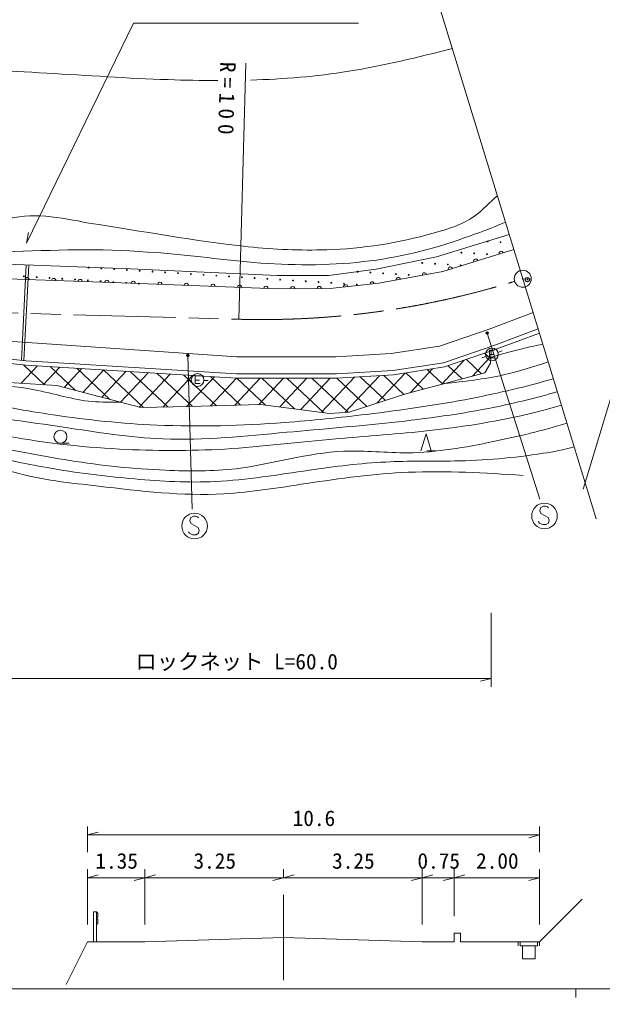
# Model space of a CAD drawing. Units: millimetres, scale not verified. Extents: x 40000 to 680000, y 20000 to 380000.
# Drawn here: x 202790 to 271120, y 204000 to 318557 of the extents above; entities that cross this region are included whole.
import ezdxf
from ezdxf.enums import TextEntityAlignment as Align

# ---------------------------------------------------------------- set-up
doc = ezdxf.new("R2010")
doc.units = ezdxf.units.MM
doc.header["$LTSCALE"] = 1000
doc.header["$PDMODE"] = 32
doc.header["$PDSIZE"] = 500
doc.linetypes.add('CHAIN', pattern=[18.5, 12, -1.5, 3.5, -1.5])
for name, color, linetype, lineweight in [('M-BGD', 7, 'Continuous', 13), ('M-BMK', 2, 'CHAIN', 13), ('M-BMK-SRVR', 3, 'Continuous', 13), ('M-STR-HTXT', 7, 'Continuous', 13), ('M-STR-STRC', 7, 'Continuous', 13), ('M-TTL-BAND', 7, 'Continuous', 13)]:
    doc.layers.add(name, color=color, linetype=linetype, lineweight=lineweight)
doc.layers.add('M-OTRS', color=6, linetype='Continuous')
doc.styles.add('ＭＳ ゴシック', font='')
doc.styles.get('ＭＳ ゴシック').set_extended_font_data('MS Gothic')

msp = doc.modelspace()

# ---------------------------------------------------------------- linework, layer by layer
at = {"layer": 'M-BGD'}
for p, q in [((251671, 290741), (260193, 293377)), ((252391, 289060), (260731, 291618)), ((197835, 290021), (215800, 289340)), ((244589, 289300), (251671, 290741)), ((203001, 278618), (203565, 289807)), ((203301, 278603), (203865, 289792)), ((215800, 289340), (233036, 288580)), ((238997, 288580), (244589, 289300)), ((244919, 287660), (252391, 289060)), ((197865, 288300), (215791, 287660)), ((215791, 287660), (233036, 287020)), ((233036, 288580), (238997, 288580)), ((239198, 287060), (244919, 287660)), ((233036, 287020), (239198, 287060)), ((257829, 282299), (262989, 284231)), ((252000, 280301), (257829, 282299)), ((258504, 280416), (263575, 282315)), ((258673, 279945), (263721, 281836)), ((198986, 281048), (228275, 279049)), ((246352, 279420), (252000, 280301)), ((252482, 278352), (258504, 280416)), ((252602, 277865), (258673, 279945)), ((258464, 279810), (257864, 279810)), ((257864, 279810), (257864, 278910)), ((257989, 278308), (258093, 279746)), ((258875, 279571), (259348, 279732)), ((198942, 278544), (203527, 278077)), ((198958, 279045), (203567, 278575)), ((203567, 278575), (228207, 277049)), ((228275, 279049), (239880, 279049)), ((239880, 279049), (246352, 279420)), ((254902, 278653), (252238, 275815)), ((255164, 278743), (256951, 277065)), ((258045, 279079), (255891, 276784)), ((257453, 279093), (256979, 278935)), ((257305, 279476), (258025, 278801)), ((257864, 279330), (258374, 279330)), ((257864, 278910), (258464, 278910)), ((204906, 277992), (202985, 275945)), ((203241, 278106), (205734, 275767)), ((203527, 278077), (228192, 276549)), ((207498, 277831), (205570, 275777)), ((206383, 277900), (209357, 275109)), ((210090, 277670), (208013, 275457)), ((209512, 277706), (213392, 274064)), ((212683, 277510), (210219, 274885)), ((215275, 277349), (212426, 274314)), ((212641, 277512), (217310, 273129)), ((215769, 277318), (220185, 273174)), ((239937, 277049), (246563, 277429)), ((246563, 277429), (252482, 278352)), ((246616, 276931), (252602, 277865)), ((251216, 277648), (248585, 274845)), ((250589, 277551), (252395, 275856)), ((253023, 278009), (254673, 276461)), ((257330, 277166), (257989, 278308)), ((198404, 276244), (207179, 275673)), ((217867, 277188), (214633, 273743)), ((220460, 277028), (216840, 273171)), ((218898, 277125), (223053, 273224)), ((223052, 276867), (219576, 273164)), ((222027, 276931), (225880, 273314)), ((225644, 276707), (222360, 273208)), ((222910, 276330), (222410, 276330)), ((223960, 276810), (223360, 276810)), ((223360, 276810), (223360, 275910)), ((223360, 276330), (223870, 276330)), ((224409, 276287), (224908, 276258)), ((225156, 276737), (228707, 273403)), ((228239, 276549), (225182, 273292)), ((230982, 276549), (228009, 273381)), ((228192, 276549), (239951, 276549)), ((228207, 277049), (239937, 277049)), ((228279, 276549), (231637, 273396)), ((233725, 276549), (230836, 273470)), ((231201, 276549), (235028, 272956)), ((236468, 276549), (233306, 273179)), ((234123, 276549), (238419, 272516)), ((239211, 276549), (235751, 272862)), ((237045, 276549), (241309, 272547)), ((242068, 276670), (238196, 272545)), ((239951, 276549), (246616, 276931)), ((239967, 276550), (243506, 273228)), ((244968, 276836), (240920, 272524)), ((242721, 276707), (245677, 273932)), ((248002, 277147), (244682, 273609)), ((245475, 276865), (247849, 274637)), ((248061, 274706), (257330, 277166)), ((248084, 277160), (250116, 275252)), ((207179, 275673), (217019, 273125)), ((223360, 275910), (223960, 275910)), ((241429, 272554), (248061, 274706)), ((217019, 273125), (222685, 273213)), ((222685, 273213), (231018, 273476)), ((231018, 273476), (239144, 272422)), ((239144, 272422), (241429, 272554)), ((249849, 268043), (250449, 270043)), ((250449, 270043), (251049, 268043)), ((207587, 268926), (208587, 268926)), ((250529, 268043), (251569, 268043)), ((210743, 221031), (210743, 224031)), ((263743, 224031), (263743, 221031)), ((210743, 223031), (211993, 223381)), ((210743, 223031), (263743, 223031)), ((263743, 223031), (262493, 222681)), ((210743, 212531), (210743, 219031)), ((217493, 219031), (217493, 212531)), ((233743, 219031), (233743, 218031)), ((249993, 219031), (249993, 212531)), ((253743, 219031), (253743, 213531)), ((263743, 219031), (263743, 212531)), ((210743, 218031), (211993, 218381)), ((210743, 218031), (217493, 218031)), ((217493, 218031), (216243, 217681)), ((217493, 218031), (218743, 218381)), ((217493, 218031), (233743, 218031)), ((233743, 218031), (232493, 217681)), ((233743, 218031), (234993, 218381)), ((233743, 218031), (249993, 218031)), ((249993, 218031), (248743, 217681)), ((249993, 218031), (251243, 218381)), ((249993, 218031), (253743, 218031)), ((253743, 218031), (252493, 217681)), ((253743, 218031), (254993, 218381)), ((253743, 218031), (263743, 218031)), ((263743, 218031), (262493, 217681)), ((233743, 211031), (233743, 216031)), ((263743, 210531), (268743, 215531)), ((211443, 210531), (211443, 214031)), ((211443, 214031), (211793, 214031)), ((211793, 214031), (211793, 210531)), ((211793, 214031), (211973, 213881)), ((211973, 213431), (211793, 213281)), ((211793, 213281), (211973, 213131)), ((211973, 213881), (211973, 213431)), ((211973, 213131), (211973, 212681)), ((211973, 212681), (211793, 212531)), ((217493, 210531), (233743, 211031)), ((233743, 211031), (249993, 210531)), ((233743, 211031), (233743, 206031)), ((253743, 210531), (253743, 211531)), ((253743, 211531), (254493, 211531)), ((254493, 211531), (254493, 210531)), ((208243, 205531), (210743, 210531)), ((210743, 210531), (212493, 210531)), ((212493, 210531), (217493, 210531)), ((249993, 210531), (253743, 210531)), ((254493, 210531), (261243, 210531)), ((261243, 210531), (261243, 210031)), ((261243, 210531), (261493, 210531)), ((261493, 210531), (261493, 210031)), ((261493, 210531), (263493, 210531)), ((261493, 210031), (261743, 210031)), ((261743, 210031), (261743, 208531)), ((261743, 210031), (263243, 210031)), ((263243, 208531), (263243, 210031)), ((263243, 210031), (263493, 210031)), ((263493, 210031), (263493, 210531)), ((263493, 210531), (263743, 210531)), ((263743, 210531), (263743, 210031)), ((261743, 208531), (263243, 208531))]:
    msp.add_line(p, q, dxfattribs=at)
for centre, radius in [((257671, 292565), 50), ((259168, 292471), 50), ((254582, 291257), 50), ((256079, 291163), 50), ((257576, 291068), 50), ((249997, 290043), 50), ((251494, 289949), 50), ((252991, 289854), 50), ((210886, 289500), 50), ((212383, 289406), 50), ((213880, 289312), 50), ((215377, 289217), 50), ((216874, 289123), 50), ((218371, 289029), 50), ((219868, 288935), 50), ((221365, 288840), 50), ((222862, 288746), 50), ((224359, 288652), 50), ((242418, 289017), 50), ((243915, 288923), 50), ((245412, 288829), 50), ((246909, 288734), 50), ((248406, 288640), 50), ((254488, 289760), 50), ((203306, 288475), 50), ((204803, 288380), 50), ((206300, 288286), 50), ((207797, 288192), 50), ((209294, 288097), 50), ((210791, 288003), 50), ((212288, 287909), 50), ((213785, 287815), 50), ((215282, 287720), 50), ((216779, 287626), 50), ((225856, 288557), 50), ((227353, 288463), 50), ((228850, 288369), 50), ((230347, 288274), 50), ((231844, 288180), 50), ((233341, 288086), 50), ((234838, 287992), 50), ((236335, 287897), 50), ((237832, 287803), 50), ((239329, 287709), 50), ((240826, 287614), 50), ((242323, 287520), 50), ((258164, 279330), 750), ((223660, 276330), 750), ((207587, 269686), 760)]:
    msp.add_circle(centre, radius, dxfattribs=at)
for centre, start, end in [((259242, 291161), 17.0511, 197.0511), ((256265, 290248), 17.0511, 197.0511), ((250252, 288659), 10.61506, 190.61506), ((253287, 289335), 17.0511, 197.0511), ((203680, 288092), 357.95459, 177.95459), ((206793, 287981), 357.95459, 177.95459), ((209905, 287870), 357.95459, 177.95459), ((213017, 287759), 357.95459, 177.95459), ((216130, 287647), 357.87399, 177.87399), ((219242, 287532), 357.87399, 177.87399), ((222354, 287416), 357.87399, 177.87399), ((225466, 287301), 357.87399, 177.87399), ((244120, 287576), 5.98815, 185.98815), ((247190, 288086), 10.61506, 190.61506), ((228578, 287185), 357.87399, 177.87399), ((231691, 287070), 357.87399, 177.87399), ((234804, 287031), 0.37205, 180.37205), ((237918, 287051), 0.37205, 180.37205), ((241023, 287251), 5.98815, 185.98815)]:
    msp.add_arc(centre, 250, start, end, dxfattribs=at)
for points, knots in [([(229872, 311467), (233732, 311583), (237576, 311891), (241373, 312500), (245463, 313155), (249499, 314158), (253534, 315161)], [0, 0, 0, 0, 1, 1, 1, 2, 2, 2, 2]), ([(156543, 311056), (157507, 311111), (158470, 311169), (159432, 311229), (170289, 311870), (181024, 312940), (191795, 312788), (201257, 312797), (210705, 311842), (220216, 311518), (222152, 311452), (224090, 311412), (226027, 311412)], [0, 0, 0, 0, 1, 1, 1, 2, 2, 2, 3, 3, 3, 4, 4, 4, 4]), ([(63669, 304264), (64383, 303930), (65097, 303595), (65787, 303549), (67324, 303447), (68741, 304782), (70255, 305758), (72869, 307444), (75774, 308061), (78626, 307761), (80182, 307673), (81738, 307250), (83146, 306528), (84772, 305688), (86189, 304452), (87819, 303806), (89979, 302913), (92507, 303080), (94958, 303190), (97576, 303266), (100123, 303327), (102662, 303087), (106233, 302843), (109769, 301963), (113139, 300673), (116517, 299397), (119726, 297684), (123167, 296719), (125413, 296097), (127758, 295836), (130100, 295486), (134598, 294735), (139109, 293561), (143556, 293945), (147737, 294355), (151848, 296122), (156036, 296359), (158972, 296481), (161939, 295813), (164921, 295640), (170964, 295356), (177046, 296903), (183012, 296205), (184957, 296028), (186890, 295668), (188764, 294921), (190664, 294145), (192507, 292914), (194362, 292867), (196518, 292808), (198689, 294367), (200936, 295075), (204167, 296057), (207570, 295367), (210913, 294716), (217238, 293765), (223343, 292595), (229607, 291942), (232652, 291619), (235716, 291504), (238800, 291583), (243007, 291719), (247186, 292364), (251294, 293535), (253007, 293997), (254719, 294529), (256121, 295537), (257083, 296229), (257900, 297134), (258807, 297911)], [0, 0, 0, 0, 1, 1, 1, 2, 2, 2, 3, 3, 3, 4, 4, 4, 5, 5, 5, 6, 6, 6, 7, 7, 7, 8, 8, 8, 9, 9, 9, 10, 10, 10, 11, 11, 11, 12, 12, 12, 13, 13, 13, 14, 14, 14, 15, 15, 15, 16, 16, 16, 17, 17, 17, 18, 18, 18, 19, 19, 19, 20, 20, 20, 21, 21, 21, 22, 22, 22, 23, 23, 23, 23]), ([(63617, 302521), (65074, 302291), (66530, 302061), (67938, 302214), (70736, 302517), (73344, 304331), (76155, 304782), (77800, 305046), (79515, 304842), (81188, 304525), (84329, 303982), (87330, 302884), (90432, 302368), (93853, 301757), (97382, 301900), (100858, 301598), (105048, 301212), (109186, 300314), (113184, 298978), (117372, 297624), (121395, 295762), (125613, 294562), (131055, 292971), (136825, 292477), (142523, 292610), (147818, 292711), (153068, 293426), (158341, 293586), (161763, 293681), (165184, 293487), (168613, 293535), (173415, 293619), (178221, 294102), (183006, 293843), (186568, 293687), (190125, 293193), (193586, 292251), (194783, 291925), (195967, 291543), (197181, 291378), (198478, 291197), (199808, 291266), (201136, 291326), (206721, 291566), (212264, 291750), (217789, 291326), (221951, 291080), (226087, 290454), (230269, 290094), (234544, 289751), (238854, 289698), (243108, 290196), (247131, 290647), (251111, 291601), (254921, 292970), (256551, 293530), (258154, 294144), (259753, 294819)], [0, 0, 0, 0, 1, 1, 1, 2, 2, 2, 3, 3, 3, 4, 4, 4, 5, 5, 5, 6, 6, 6, 7, 7, 7, 8, 8, 8, 9, 9, 9, 10, 10, 10, 11, 11, 11, 12, 12, 12, 13, 13, 13, 14, 14, 14, 15, 15, 15, 16, 16, 16, 17, 17, 17, 18, 18, 18, 19, 19, 19, 19]), ([(258038, 278981), (259250, 279341), (260462, 279701), (261691, 279994), (262498, 280186), (263312, 280349), (264121, 280528)], [0, 0, 0, 0, 1, 1, 1, 2, 2, 2, 2]), ([(252578, 275905), (254913, 276164), (257248, 276422), (259530, 276931), (261297, 277326), (263033, 277871), (264753, 278462)], [0, 0, 0, 0, 1, 1, 1, 2, 2, 2, 2]), ([(197364, 273878), (200486, 273298), (203608, 272718), (206749, 272248), (210768, 271646), (214818, 271223), (218878, 271047), (223859, 270831), (228854, 270988), (233830, 271347), (237061, 271595), (240280, 271929), (243497, 272308), (247598, 272814), (251688, 273393), (255747, 274169), (258983, 274800), (262196, 275553), (265359, 276478)], [0, 0, 0, 0, 1, 1, 1, 2, 2, 2, 3, 3, 3, 4, 4, 4, 5, 5, 5, 6, 6, 6, 6]), ([(195705, 272494), (199786, 271955), (203866, 271416), (207950, 270807), (211825, 270228), (215704, 269585), (219599, 269426), (224430, 269227), (229286, 269772), (234130, 270206), (238242, 270587), (242341, 270914), (246439, 271347), (250484, 271804), (254523, 272337), (258509, 273149), (260969, 273654), (263409, 274264), (265827, 274949)], [0, 0, 0, 0, 1, 1, 1, 2, 2, 2, 3, 3, 3, 4, 4, 4, 5, 5, 5, 6, 6, 6, 6]), ([(198406, 275849), (200457, 275711), (202509, 275573), (204527, 275190), (206797, 274759), (209024, 274018), (211312, 273809), (212399, 273710), (213501, 273730), (214602, 273751)], [0, 0, 0, 0, 1, 1, 1, 2, 2, 2, 3, 3, 3, 3]), ([(194317, 271336), (196402, 270836), (198487, 270336), (200588, 269919), (205165, 269009), (209822, 268491), (214490, 268242), (218614, 268021), (222747, 268010), (226864, 268242), (231215, 268514), (235539, 269058), (239883, 269433), (243545, 269775), (247213, 270001), (250872, 270404), (256086, 270988), (261290, 271879), (266303, 273392)], [0, 0, 0, 0, 1, 1, 1, 2, 2, 2, 3, 3, 3, 4, 4, 4, 5, 5, 5, 6, 6, 6, 6]), ([(192352, 269696), (194411, 269378), (196470, 269059), (198522, 268705), (201907, 268121), (205276, 267440), (208670, 266904), (212387, 266317), (216135, 265903), (219899, 265763), (222664, 265633), (225441, 265624), (228185, 265943), (232415, 266466), (236561, 267814), (240795, 267984), (243282, 268094), (245797, 267794), (248301, 267804), (251670, 267850), (255018, 268433), (258329, 269125), (261239, 269713), (264121, 270406), (266952, 271269)], [0, 0, 0, 0, 1, 1, 1, 2, 2, 2, 3, 3, 3, 4, 4, 4, 5, 5, 5, 6, 6, 6, 7, 7, 7, 8, 8, 8, 8]), ([(191048, 268607), (193345, 268313), (195641, 268018), (197922, 267624), (200633, 267156), (203320, 266549), (206028, 266063), (209424, 265454), (212851, 265037), (216296, 264742), (219434, 264461), (222589, 264284), (225723, 264442), (229423, 264623), (233093, 265236), (236772, 265763), (239747, 266203), (242725, 266590), (245719, 266724), (248393, 266867), (251077, 266804), (253765, 266844), (257241, 266915), (260708, 267197), (264153, 267744), (265385, 267930), (266615, 268149), (267801, 268489)], [0, 0, 0, 0, 1, 1, 1, 2, 2, 2, 3, 3, 3, 4, 4, 4, 5, 5, 5, 6, 6, 6, 7, 7, 7, 8, 8, 8, 9, 9, 9, 9]), ([(190216, 267914), (192548, 267743), (194880, 267572), (197132, 267024), (198815, 266614), (200453, 265993), (202124, 265523), (205343, 264617), (208687, 264271), (212032, 263901), (216935, 263312), (221857, 262721), (226744, 263001), (229979, 263189), (233192, 263713), (236412, 264202), (240385, 264804), (244366, 265351), (248361, 265523), (252833, 265715), (257322, 265439), (261811, 265162)], [0, 0, 0, 0, 1, 1, 1, 2, 2, 2, 3, 3, 3, 4, 4, 4, 5, 5, 5, 6, 6, 6, 7, 7, 7, 7])]:
    msp.add_open_spline(points, degree=3, knots=knots, dxfattribs=at)
at = {"layer": 'M-BMK'}
msp.add_line((190637, 284474), (228510, 283447), dxfattribs=at)
msp.add_arc((231221, 383410), 100000, 268.44647, 287.2287, dxfattribs=at)
at = {"layer": 'M-BMK-SRVR'}
for p, q in [((261778, 288193), (250270, 325839)), ((268877, 263557), (277343, 291711)), ((270372, 260079), (261778, 288193))]:
    msp.add_line(p, q, dxfattribs=at)
for radius in [1000, 40]:
    msp.add_circle((261778, 288193), radius, dxfattribs=at)
at = {"layer": 'M-OTRS'}
msp.add_point((262318, 288087), dxfattribs=at)
at = {"layer": 'M-STR-HTXT'}
for p, q in [((203614, 292351), (216161, 318133)), ((216161, 318133), (242523, 318133)), ((228510, 283447), (229324, 313436)), ((203614, 292351), (203847, 293628)), ((258093, 240382), (258093, 249046)), ((198412, 241382), (258093, 241382)), ((258093, 241382), (256843, 241032))]:
    msp.add_line(p, q, dxfattribs=at)
at = {"layer": 'M-STR-STRC'}
for p, q in [((257618, 281835), (263797, 262378)), ((223042, 261194), (222516, 279206)), ((263843, 261366), (263783, 261006)), ((264203, 261546), (263843, 261366)), ((264443, 261546), (264203, 261546)), ((264683, 261486), (264443, 261546)), ((264803, 261366), (264683, 261486)), ((222825, 260182), (222765, 259822)), ((223185, 260362), (222825, 260182)), ((223425, 260362), (223185, 260362)), ((223665, 260302), (223425, 260362)), ((223785, 260182), (223665, 260302)), ((263783, 261006), (263903, 260706)), ((263903, 260706), (264743, 260226)), ((264743, 260226), (264863, 259926)), ((222765, 259822), (222885, 259522)), ((222885, 259522), (223725, 259042)), ((223725, 259042), (223845, 258742)), ((263723, 259566), (263603, 259746)), ((264083, 259386), (263723, 259566)), ((264503, 259386), (264083, 259386)), ((264803, 259566), (264503, 259386)), ((264863, 259926), (264803, 259566)), ((222705, 258382), (222585, 258562)), ((223065, 258202), (222705, 258382)), ((223485, 258202), (223065, 258202)), ((223785, 258382), (223485, 258202)), ((223845, 258742), (223785, 258382))]:
    msp.add_line(p, q, dxfattribs=at)
for centre, radius in [((257618, 281835), 150), ((257618, 281835), 90), ((257618, 281835), 30), ((222516, 279206), 150), ((222516, 279206), 90), ((222516, 279206), 30), ((264323, 260406), 1500), ((223305, 259222), 1500)]:
    msp.add_circle(centre, radius, dxfattribs=at)
at = {"layer": 'M-TTL-BAND'}
for p, q in [((40000, 205000), (579000, 205000)), ((268000, 205000), (268000, 204000))]:
    msp.add_line(p, q, dxfattribs=at)

# ---------------------------------------------------------------- texts
at = {"layer": 'M-BGD', "style": 'ＭＳ ゴシック'}
for s, p in [('10.6', (234805, 223531)), ('1.35', (211680, 218531)), ('3.25', (223180, 218531)), ('3.25', (239430, 218531)), ('0.75', (249430, 218531)), ('2.00', (256305, 218531))]:
    msp.add_text(s, height=1833, dxfattribs=at).set_placement(p, align=Align.BOTTOM_LEFT)
at = {"layer": 'M-STR-HTXT', "style": 'ＭＳ ゴシック'}
msp.add_text('ロックネット L=60.0', height=1833, dxfattribs=at).set_placement((216378, 241882), align=Align.BOTTOM_LEFT)
at = {"layer": 'M-STR-HTXT', "insert": (226288, 313634), "char_height": 1833, "attachment_point": 7, "rotation": 268.3, "style": 'ＭＳ ゴシック'}
msp.add_mtext('\\T1.46;R=100', dxfattribs=at)

doc.saveas('drawing.dxf')
